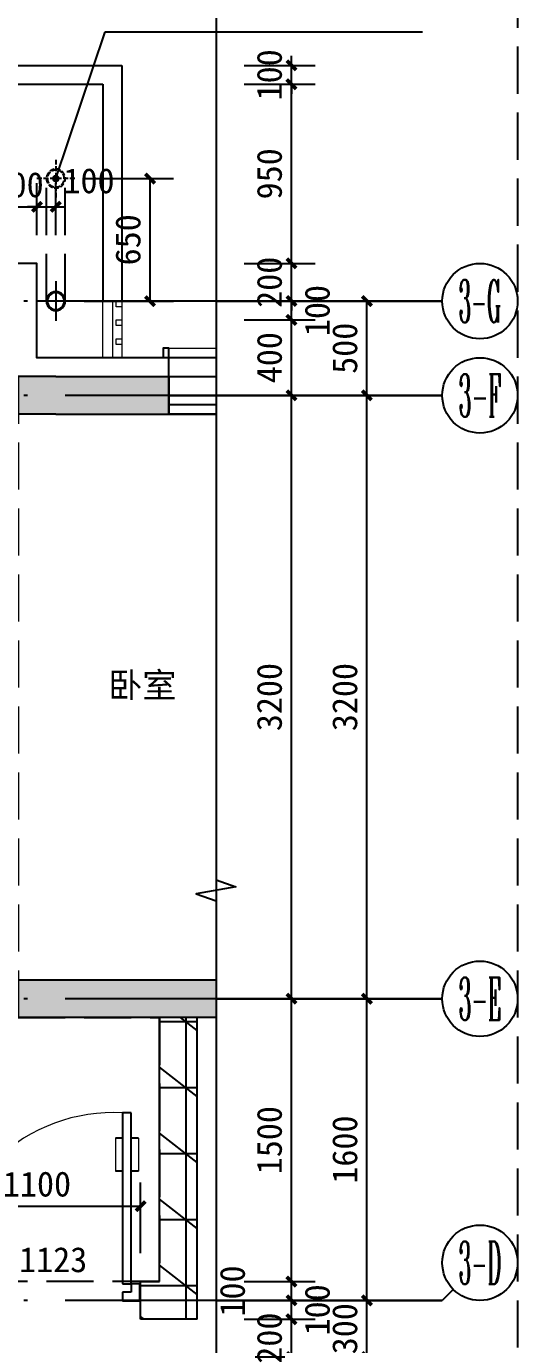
# Model space of a CAD drawing. Extents: x -10817 to 167545, y 26551 to 157048.
# Drawn here: x 82902 to 85508, y 118339 to 125331 of the extents above; entities that cross this region are included whole.
import ezdxf
from ezdxf.enums import TextEntityAlignment as Align
from ezdxf.xclip import XClip

# ---------------------------------------------------------------- set-up
doc = ezdxf.new("R2010")
doc.units = 0
doc.header["$LTSCALE"] = 1000
doc.header["$MEASUREMENT"] = 0
doc.header["$XCLIPFRAME"] = 0
for name, pattern in [('__DASH', [0.35, 0.25, -0.1]), ('DASH', [0.35, 0.25, -0.1]), ('DOTE', [2.42, 2, -0.2, 0.02, -0.2])]:
    doc.linetypes.add(name, pattern=pattern)
doc.layers.get('Defpoints').update_dxf_attribs({"color": 30, "linetype": 'DASH'})
for name, color, linetype in [('125-J-MC$0$A-DOOR', 51, 'Continuous'), ('125-J-MC$0$A-FLOR-HRAL', 71, 'Continuous'), ('125-J-MC$0$A-WALL-CONC', 9, 'Continuous'), ('125-J-MC$0$A-WALL-INSL', 241, 'Continuous'), ('125-墙体$0$125-墙体$0$A-COLU-CONC-HATC', 204, 'Continuous'), ('125-墙体$0$125-墙体$0$A-DOOR', 51, 'Continuous'), ('125-墙体$0$125-墙体$0$A-WALL-CONC', 9, 'Continuous'), ('125-墙体$0$A-WALL-BLOK', 131, 'Continuous'), ('125-核心筒-标准层$0$A-COLU-CONC-HATC', 204, 'Continuous'), ('125-核心筒-标准层$0$A-WALL-BLOK', 131, 'Continuous'), ('125-核心筒-标准层$0$A-WALL-CONC', 9, 'Continuous'), ('125-核心筒-标准层$0$A-WALL-INSL', 241, 'Continuous'), ('3#-夹层$0$A-ANNO-TEXT', 7, 'Continuous'), ('3#楼J层线脚$0$A-00-HX-113-wall-01Y$0$HRAL', 31, 'Continuous'), ('A-ANNO-AXIS-CIRC', 3, 'Continuous'), ('A-ANNO-AXIS-TEXT', 7, 'Continuous'), ('A-ANNO-DIMS', 3, 'Continuous'), ('A-ANNO-DOTE', 10, 'DOTE'), ('A-ANNO-NOTE', 3, 'Continuous'), ('A-ANNO-SYMB', 3, 'Continuous'), ('A-ANNO-TEXT', 7, 'Continuous'), ('A-DRAN-SYMB', 243, 'Continuous'), ('A-WALL-INSL', 241, 'Continuous'), ('AXIS_TEXT', 7, 'Continuous')]:
    doc.layers.add(name, color=color, linetype=linetype)
for name, color, linetype, lineweight in [('125-核心筒-标准层$0$A-00-15-4#-PM-TF$0$00-装饰-剖', 241, 'Continuous', 5), ('125-核心筒-标准层$0$A-00-15-4#-PM-TF$0$00-装饰-看', 46, 'Continuous', 5), ('3#楼J层线脚$0$A-00-15-4#-PM-TF$0$00-装饰-看', 46, 'Continuous', 5)]:
    doc.layers.add(name, color=color, linetype=linetype, lineweight=lineweight)
doc.styles.add('3#-夹层$0$Standard', font='')
doc.styles.add('_TCH_AXIS', font='COMPLEX', dxfattribs={"bigfont": 'GBCBIG'})
doc.styles.add('_TCH_DIM_T3', font='')
doc.styles.add('COMPLEX', font='COMPLEX')
doc.styles.get("Standard").update_dxf_attribs({"font": ''})
doc.styles.get('3#-夹层$0$Standard').set_extended_font_data('SimSun')
doc.styles.get('_TCH_DIM_T3').set_extended_font_data('SimSun')
doc.styles.get('Standard').set_extended_font_data('SimSun')
doc.dimstyles.new('_TCH_ARCH&&50', dxfattribs={"dimtxt": 132.911392, "dimasz": 50, "dimexe": 125, "dimexo": 150, "dimgap": 50, "dimtad": 1, "dimdec": 0, "dimzin": 0, "dimdsep": 46, "dimtxsty": '_TCH_DIM_T3', "dimblk": 'ARCHTICK', "dimcen": 0.09, "dimclrt": 7, "dimazin": 2, "dimtfac": 1, "dimtdec": 0, "dimtix": 1, "dimtmove": 2, "dimatfit": 3, "dimfxl": 50, "dimtolj": 1, "dimtzin": 0, "dimarcsym": 0})
pattern_1 = [(0, (0, 0), (0, 350), []), (37.875, (400, 0), (-169.615, 218.077), []), (90, (400, 0), (-450, 3e-14), [])]

# ---------------------------------------------------------------- blocks, each defined once
blk = doc.blocks.new('125-J-MC$0$$TCHSYS$WIN2D')
for p, q in [((-0.5, 0.5), (0.5, 0.5)), ((-0.5, 0.5), (-0.5, -0.5)), ((0.5, 0.5), (0.5, -0.5)), ((0.5, 0.1667), (-0.5, 0.1667)), ((0.5, -0.1667), (-0.5, -0.1667)), ((-0.5, -0.5), (0.5, -0.5))]:
    blk.add_line(p, q)
blk = doc.blocks.new('125-J-MC')
at = {"layer": '125-J-MC$0$A-FLOR-HRAL'}
blk.add_lwpolyline([(6300, -50), (7800, -50), (7800, -100), (6300, -100)], close=True, dxfattribs=at)
at = {"layer": '125-J-MC$0$A-WALL-CONC'}
blk.add_line((7800, 100), (7800, -100), dxfattribs=at)
at = {"layer": '125-J-MC$0$A-WALL-INSL'}
blk.add_lwpolyline([(7800, 100), (7800, 200), (8050, 200)], dxfattribs=at)
at = {"layer": '125-J-MC$0$A-DOOR', "xscale": -1500.000000000437, "yscale": 300, "zscale": 300, "rotation": 180}
blk.add_blockref('125-J-MC$0$$TCHSYS$WIN2D', (7050, 50), dxfattribs=at)
blk = doc.blocks.new('125-核心筒-标准层')
at = {"layer": '125-核心筒-标准层$0$A-COLU-CONC-HATC'}
blk.add_hatch(color=256, dxfattribs=at).paths.add_polyline_path([(-2050, 7200), (-2050, 7000), (-1850, 7000), (-1783.3, 7100), (-1850, 7200)])
at = {"layer": '125-核心筒-标准层$0$A-00-15-4#-PM-TF$0$00-装饰-剖'}
for points in [[(-2370, 7570), (-2370, 7600), (-2400, 7600), (-2400, 7570)], [(-2370, 7470), (-2370, 7500), (-2400, 7500), (-2400, 7470)], [(-2370, 7370), (-2370, 7400), (-2400, 7400), (-2400, 7370)]]:
    blk.add_lwpolyline(points, close=True, dxfattribs=at)
at = {"layer": '125-核心筒-标准层$0$A-00-15-4#-PM-TF$0$00-装饰-看', "color": 251}
for points in [[(-2300, 7300), (-2300, 8750), (2200, 8749.3), (2200, 7300)], [(-2400, 7600), (-2400, 7300)], [(-2350, 7600), (-2350, 7300)]]:
    blk.add_lwpolyline(points, dxfattribs=at)
at = {"layer": '125-核心筒-标准层$0$A-WALL-BLOK'}
for p, q in [((-1550, 8850), (-2400, 8850)), ((-2400, 8850), (-2400, 7600)), ((-1550, 8750), (-2300, 8750)), ((-2300, 8750), (-2300, 7600)), ((-2300, 7600), (-2400, 7600))]:
    blk.add_line(p, q, dxfattribs=at)
at = {"layer": '125-核心筒-标准层$0$A-WALL-CONC'}
for p, q in [((-2050, 7200), (-1850, 7200)), ((-2050, 7000), (-1850, 7000))]:
    blk.add_line(p, q, dxfattribs=at)
at = {"layer": '125-核心筒-标准层$0$A-WALL-INSL'}
blk.add_lwpolyline([(-2400, 7300), (-1950, 7300), (-1950, 7800), (-850, 7800), (-850, 7700)], dxfattribs=at)
blk = doc.blocks.new('125-墙体$0$125-墙体$0$$DorLib2D$00000009')
for p, q in [((0.4129, 0.9053), (0.4129, 0.0807)), ((0.4541, 0.9053), (0.4129, 0.9053)), ((0.4541, 0.0807), (0.4541, 0.9053)), ((0.4129, 0.7822), (0.378, 0.7822)), ((0.489, 0.7822), (0.4541, 0.7822)), ((0.4129, 0.6235), (0.378, 0.6235)), ((0.489, 0.6235), (0.4541, 0.6235)), ((-0.4941, 0.0807), (-0.4529, 0.0807)), ((-0.4941, -0.0018), (-0.4941, 0.0807)), ((-0.4529, 0.0807), (-0.4529, 0.0395)), ((0.4129, 0.0807), (0.4541, 0.0807)), ((0.4953, 0.0807), (0.4541, 0.0807)), ((0.4541, 0.0807), (0.4541, 0.0395)), ((0.4953, -0.0018), (0.4953, 0.0807)), ((-0.4529, 0.0395), (-0.4117, 0.0395)), ((-0.4117, 0.0395), (-0.4117, -0.0018)), ((0.4541, 0.0395), (0.4129, 0.0395)), ((0.4129, 0.0395), (0.4129, -0.0018)), ((-0.4941, -0.0018), (-0.4941, -0.0018)), ((-0.4117, -0.0018), (-0.4941, -0.0018)), ((0.4129, -0.0018), (0.4953, -0.0018)), ((0.4953, -0.0018), (0.4953, -0.0018))]:
    blk.add_line(p, q)
at = {"lineweight": 13}
for p, q in [((0.378, 0.7822), (0.378, 0.6235)), ((0.489, 0.7822), (0.489, 0.6235))]:
    blk.add_line(p, q, dxfattribs=at)
blk.add_arc((0.3716, 0.0817), 0.8246, 87.13397, 180.07167, dxfattribs=at)
blk = doc.blocks.new('125-墙体')
at = {"layer": '125-墙体$0$125-墙体$0$A-COLU-CONC-HATC'}
for points in [[(8400, -100), (8400, 100), (7800, 100), (7800, -100)], [(8600, -3100), (6950, -3100), (6950, -3300), (8600, -3300)]]:
    blk.add_hatch(color=256, dxfattribs=at).paths.add_polyline_path(points)
h = blk.add_hatch(dxfattribs=at)
h.set_pattern_fill('空心砖', color=256, scale=100, style=0)
h.set_pattern_definition(pattern_1)
h.paths.add_polyline_path([(7650, -4900), (7850, -4700), (7850, -3300), (7650, -3300)])
h = blk.add_hatch(dxfattribs=at)
h.set_pattern_fill('空心砖', color=256, scale=100, style=0)
h.set_pattern_definition(pattern_1)
h.paths.add_polyline_path([(7650, -4900), (7950, -4900), (7950, -4700), (7850, -4700)])
at = {"layer": '125-墙体$0$125-墙体$0$A-WALL-CONC'}
for p, q in [((8400, 100), (7800, 100)), ((8400, -100), (7800, -100)), ((8600, -3100), (6950, -3100)), ((6950, -3300), (8600, -3300))]:
    blk.add_line(p, q, dxfattribs=at)
at = {"layer": '125-墙体$0$A-WALL-BLOK'}
for p, q in [((7650, -4900), (7650, -3300)), ((7650, -3300), (7850, -3300)), ((7850, -4700), (7850, -3300)), ((7950, -4700), (7850, -4700)), ((7950, -4900), (7950, -4700)), ((7650, -4900), (7950, -4900))]:
    blk.add_line(p, q, dxfattribs=at)
at = {"layer": 'Defpoints'}
blk.add_lwpolyline([(8600, 100), (8600, -3300), (7850, -3300), (7850, -4700), (9150, -4700), (9150, -7200), (10350, -7200), (10350, -11200)], dxfattribs=at)
at = {"layer": '125-墙体$0$125-墙体$0$A-DOOR', "xscale": 1100, "yscale": -1100, "zscale": 200, "rotation": 180}
blk.add_blockref('125-墙体$0$125-墙体$0$$DorLib2D$00000009', (8500, -4800), dxfattribs=at)
blk = doc.blocks.new('3#楼J层线脚')
at = {"layer": '3#楼J层线脚$0$A-00-15-4#-PM-TF$0$00-装饰-看', "color": 251}
blk.add_lwpolyline([(-2650, 7350), (-4150, 7350)], dxfattribs=at)
at = {"layer": '3#楼J层线脚$0$A-00-HX-113-wall-01Y$0$HRAL'}
blk.add_lwpolyline([(-2650, 7300), (-2650, 7350), (-2620, 7350), (-2620, 7300)], dxfattribs=at)
blk = doc.blocks.new('雨水管')
at = {"layer": 'A-DRAN-SYMB'}
for p, q in [((100, 105), (100, -105)), ((-5, 0), (205, 0))]:
    blk.add_line(p, q, dxfattribs=at)
for radius in [50, 45]:
    blk.add_circle((100, 0), radius, dxfattribs=at)
blk = doc.blocks.new('VGTRBGF')
at = {"layer": 'A-DRAN-SYMB', "linetype": 'DASH', "ltscale": 0.1}
for p, q in [((0, 100), (0, -100)), ((-100, 0), (100, 0))]:
    blk.add_line(p, q, dxfattribs=at)
for radius in [50, 45]:
    blk.add_circle((0, 0), radius, dxfattribs=at)
blk = doc.blocks.new('HYTHBGYT')
at = {"layer": 'A-WALL-INSL', "color": 2, "linetype": '__DASH'}
for points in [[(-50, 0), (-50, 650)], [(50, 0), (50, 650)]]:
    blk.add_lwpolyline(points, dxfattribs=at)
blk.add_blockref('VGTRBGF', (0, 650))
blk = doc.blocks.new('A$C105E6BD3')
at = {"layer": 'A-DRAN-SYMB'}
h = blk.add_hatch(dxfattribs=at)
h.set_pattern_fill('ANSI31', color=5, scale=5, angle=360, style=0)
h.set_pattern_definition([(45, (3432.766, -27402.858), (-5.61266, 5.61266), [])])
edge = h.paths.add_edge_path()
edge.add_arc((0, 1050), 25, 0, 360)
at = {"layer": 'A-DRAN-SYMB', "color": 5}
for p, q in [((0, 1125), (0, 37.5)), ((-75, 1050), (75, 1050)), ((0, 75), (0, -75)), ((-75, 0), (75, 0))]:
    blk.add_line(p, q, dxfattribs=at)
at = {"layer": 'A-DRAN-SYMB', "color": 5, "linetype": 'DASH'}
for p, q in [((-25, 28), (-25, 1050)), ((25, 28), (25, 1050))]:
    blk.add_line(p, q, dxfattribs=at)
at = {"layer": 'A-DRAN-SYMB', "color": 5}
for centre, radius in [((0, 1050), 25), ((0, 0), 37.5)]:
    blk.add_circle(centre, radius, dxfattribs=at)
blk = doc.blocks.new('A$C5B765E68')
blk.add_blockref('A$C105E6BD3', (-1649.8, 7599.9))
at = {"xscale": -1}
for name, p in [('HYTHBGYT', (2050, 7600)), ('雨水管', (-1849.8, 7599.9)), ('雨水管', (2150, 7600))]:
    blk.add_blockref(name, p, dxfattribs=at)
blk = doc.blocks.new('_ArchTick')
at = {"color": 0, "linetype": 'ByBlock', "const_width": 0.4}
blk.add_lwpolyline([(-0.5, -0.5), (0.5, 0.5)], dxfattribs=at)
blk = doc.blocks.new('*D2755')
at = {"layer": 'A-ANNO-DIMS', "color": 0, "lineweight": -2, "transparency": 16777216}
for p, q in [((83208.1, 124523.5), (83683.1, 124523.5)), ((83558.1, 123873.5), (83558.1, 124523.5)), ((83208.1, 123873.5), (83683.1, 123873.5))]:
    blk.add_line(p, q, dxfattribs=at)
at = {"layer": 'Defpoints', "color": 0, "transparency": 16777216}
for p in [(83058.1, 124523.5), (83558.1, 124523.5), (83058.1, 123873.5)]:
    blk.add_point(p, dxfattribs=at)
at = {"layer": 'A-ANNO-DIMS', "color": 0, "lineweight": -2, "transparency": 16777216, "xscale": 50, "yscale": 50, "zscale": 50}
for p, rotation in [((83558.1, 124523.5), 90), ((83558.1, 123873.5), 270)]:
    blk.add_blockref('_ArchTick', p, dxfattribs=dict(at, rotation=rotation))
at = {"layer": 'A-ANNO-DIMS', "color": 7, "transparency": 16777216, "insert": (83441.7, 124198.5), "char_height": 132.91, "attachment_point": 5, "rotation": 90, "style": '_TCH_DIM_T3'}
blk.add_mtext('\\A1;650', dxfattribs=at)
blk = doc.blocks.new('*D3004')
at = {"layer": 'A-ANNO-DIMS', "color": 0, "lineweight": -2, "transparency": 16777216}
for p, q in [((82958.2, 124223.5), (82958.2, 124498.5)), ((83058.1, 124223.5), (83058.1, 124498.5)), ((82958.2, 124373.5), (82908.2, 124373.5)), ((82958.2, 124373.5), (83058.1, 124373.5)), ((83058.1, 124373.5), (83108.1, 124373.5))]:
    blk.add_line(p, q, dxfattribs=at)
at = {"layer": 'Defpoints', "color": 0, "transparency": 16777216}
for p in [(83058.1, 124373.5), (82958.2, 124073.5), (83058.1, 124073.5)]:
    blk.add_point(p, dxfattribs=at)
at = {"layer": 'A-ANNO-DIMS', "color": 0, "lineweight": -2, "transparency": 16777216, "xscale": 50, "yscale": 50, "zscale": 50}
blk.add_blockref('_ArchTick', (82958.2, 124373.5), dxfattribs=at)
at = {"layer": 'A-ANNO-DIMS', "color": 0, "lineweight": -2, "transparency": 16777216, "xscale": 50, "yscale": 50, "zscale": 50, "rotation": 180}
blk.add_blockref('_ArchTick', (83058.1, 124373.5), dxfattribs=at)
at = {"layer": 'A-ANNO-DIMS', "color": 7, "transparency": 16777216, "insert": (83234.4, 124511), "char_height": 132.91, "attachment_point": 5, "style": '_TCH_DIM_T3'}
blk.add_mtext('\\A1;100', dxfattribs=at)
blk = doc.blocks.new('*D3005')
at = {"layer": 'A-ANNO-DIMS', "color": 0, "lineweight": -2, "transparency": 16777216}
for p, q in [((82758.2, 124223.5), (82758.2, 124498.5)), ((82958.2, 124223.5), (82958.2, 124498.5)), ((82758.2, 124373.5), (82708.2, 124373.5)), ((82758.2, 124373.5), (82958.2, 124373.5)), ((82958.2, 124373.5), (83008.2, 124373.5))]:
    blk.add_line(p, q, dxfattribs=at)
at = {"layer": 'Defpoints', "color": 0, "transparency": 16777216}
for p in [(82958.2, 124373.5), (82758.2, 124073.5), (82958.2, 124073.5)]:
    blk.add_point(p, dxfattribs=at)
at = {"layer": 'A-ANNO-DIMS', "color": 0, "lineweight": -2, "transparency": 16777216, "xscale": 50, "yscale": 50, "zscale": 50}
blk.add_blockref('_ArchTick', (82758.2, 124373.5), dxfattribs=at)
at = {"layer": 'A-ANNO-DIMS', "color": 0, "lineweight": -2, "transparency": 16777216, "xscale": 50, "yscale": 50, "zscale": 50, "rotation": 180}
blk.add_blockref('_ArchTick', (82958.2, 124373.5), dxfattribs=at)
at = {"layer": 'A-ANNO-DIMS', "color": 7, "transparency": 16777216, "insert": (82858.2, 124490), "char_height": 132.91, "attachment_point": 5, "style": '_TCH_DIM_T3'}
blk.add_mtext('\\A1;200', dxfattribs=at)
blk = doc.blocks.new('*D3059')
at = {"layer": 'A-ANNO-DIMS', "color": 0, "lineweight": -2, "transparency": 16777216}
for p, q in [((84308.2, 118473.5), (84308.2, 118523.5)), ((84058.2, 118473.5), (84433.2, 118473.5)), ((84308.2, 118273.5), (84308.2, 118473.5)), ((84058.2, 118273.5), (84433.2, 118273.5)), ((84308.2, 118273.5), (84308.2, 118223.5))]:
    blk.add_line(p, q, dxfattribs=at)
at = {"layer": 'Defpoints', "color": 0, "transparency": 16777216}
for p in [(83908.2, 118473.5), (84308.2, 118473.5), (83908.2, 118273.5)]:
    blk.add_point(p, dxfattribs=at)
at = {"layer": 'A-ANNO-DIMS', "color": 0, "lineweight": -2, "transparency": 16777216, "xscale": 50, "yscale": 50, "zscale": 50}
for p, rotation in [((84308.2, 118473.5), 270), ((84308.2, 118273.5), 90)]:
    blk.add_blockref('_ArchTick', p, dxfattribs=dict(at, rotation=rotation))
at = {"layer": 'A-ANNO-DIMS', "color": 7, "transparency": 16777216, "insert": (84191.7, 118373.5), "char_height": 132.91, "attachment_point": 5, "rotation": 90, "style": '_TCH_DIM_T3'}
blk.add_mtext('\\A1;200', dxfattribs=at)
blk = doc.blocks.new('*D3060')
at = {"layer": 'A-ANNO-DIMS', "color": 0, "lineweight": -2, "transparency": 16777216}
for p, q in [((84058.2, 118573.5), (84433.2, 118573.5)), ((84308.2, 118473.5), (84308.2, 118573.5)), ((84058.2, 118473.5), (84433.2, 118473.5))]:
    blk.add_line(p, q, dxfattribs=at)
at = {"layer": 'Defpoints', "color": 0, "transparency": 16777216}
for p in [(83908.2, 118573.5), (84308.2, 118573.5), (83908.2, 118473.5)]:
    blk.add_point(p, dxfattribs=at)
at = {"layer": 'A-ANNO-DIMS', "color": 0, "lineweight": -2, "transparency": 16777216, "xscale": 50, "yscale": 50, "zscale": 50}
for p, rotation in [((84308.2, 118573.5), 90), ((84308.2, 118473.5), 270)]:
    blk.add_blockref('_ArchTick', p, dxfattribs=dict(at, rotation=rotation))
at = {"layer": 'A-ANNO-DIMS', "color": 7, "transparency": 16777216, "insert": (84445.7, 118523.5), "char_height": 132.91, "attachment_point": 5, "rotation": 90, "style": '_TCH_DIM_T3'}
blk.add_mtext('\\A1;100', dxfattribs=at)
blk = doc.blocks.new('*D3061')
at = {"layer": 'A-ANNO-DIMS', "color": 0, "lineweight": -2, "transparency": 16777216}
for p, q in [((84058.2, 118673.5), (84433.2, 118673.5)), ((84308.2, 118573.5), (84308.2, 118673.5)), ((84058.2, 118573.5), (84433.2, 118573.5))]:
    blk.add_line(p, q, dxfattribs=at)
at = {"layer": 'Defpoints', "color": 0, "transparency": 16777216}
for p in [(83908.2, 118673.5), (84308.2, 118673.5), (83908.2, 118573.5)]:
    blk.add_point(p, dxfattribs=at)
at = {"layer": 'A-ANNO-DIMS', "color": 0, "lineweight": -2, "transparency": 16777216, "xscale": 50, "yscale": 50, "zscale": 50}
for p, rotation in [((84308.2, 118673.5), 90), ((84308.2, 118573.5), 270)]:
    blk.add_blockref('_ArchTick', p, dxfattribs=dict(at, rotation=rotation))
at = {"layer": 'A-ANNO-DIMS', "color": 7, "transparency": 16777216, "insert": (83995.7, 118623.5), "char_height": 132.91, "attachment_point": 5, "rotation": 90, "style": '_TCH_DIM_T3'}
blk.add_mtext('\\A1;100', dxfattribs=at)
blk = doc.blocks.new('*D3062')
at = {"layer": 'A-ANNO-DIMS', "color": 0, "lineweight": -2, "transparency": 16777216}
for p, q in [((84058.2, 120173.5), (84433.2, 120173.5)), ((84308.2, 118673.5), (84308.2, 120173.5)), ((84058.2, 118673.5), (84433.2, 118673.5))]:
    blk.add_line(p, q, dxfattribs=at)
at = {"layer": 'Defpoints', "color": 0, "transparency": 16777216}
for p in [(83908.2, 120173.5), (84308.2, 120173.5), (83908.2, 118673.5)]:
    blk.add_point(p, dxfattribs=at)
at = {"layer": 'A-ANNO-DIMS', "color": 0, "lineweight": -2, "transparency": 16777216, "xscale": 50, "yscale": 50, "zscale": 50}
for p, rotation in [((84308.2, 120173.5), 90), ((84308.2, 118673.5), 270)]:
    blk.add_blockref('_ArchTick', p, dxfattribs=dict(at, rotation=rotation))
at = {"layer": 'A-ANNO-DIMS', "color": 7, "transparency": 16777216, "insert": (84191.7, 119423.5), "char_height": 132.91, "attachment_point": 5, "rotation": 90, "style": '_TCH_DIM_T3'}
blk.add_mtext('\\A1;1500', dxfattribs=at)
blk = doc.blocks.new('*D3063')
at = {"layer": 'A-ANNO-DIMS', "color": 0, "lineweight": -2, "transparency": 16777216}
for p, q in [((84058.2, 123373.5), (84433.2, 123373.5)), ((84308.2, 120173.5), (84308.2, 123373.5)), ((84058.2, 120173.5), (84433.2, 120173.5))]:
    blk.add_line(p, q, dxfattribs=at)
at = {"layer": 'Defpoints', "color": 0, "transparency": 16777216}
for p in [(83908.2, 123373.5), (84308.2, 123373.5), (83908.2, 120173.5)]:
    blk.add_point(p, dxfattribs=at)
at = {"layer": 'A-ANNO-DIMS', "color": 0, "lineweight": -2, "transparency": 16777216, "xscale": 50, "yscale": 50, "zscale": 50}
for p, rotation in [((84308.2, 123373.5), 90), ((84308.2, 120173.5), 270)]:
    blk.add_blockref('_ArchTick', p, dxfattribs=dict(at, rotation=rotation))
at = {"layer": 'A-ANNO-DIMS', "color": 7, "transparency": 16777216, "insert": (84191.7, 121773.5), "char_height": 132.91, "attachment_point": 5, "rotation": 90, "style": '_TCH_DIM_T3'}
blk.add_mtext('\\A1;3200', dxfattribs=at)
blk = doc.blocks.new('*D3064')
at = {"layer": 'A-ANNO-DIMS', "color": 0, "lineweight": -2, "transparency": 16777216}
for p, q in [((84058.2, 123773.5), (84433.2, 123773.5)), ((84308.2, 123373.5), (84308.2, 123773.5)), ((84058.2, 123373.5), (84433.2, 123373.5))]:
    blk.add_line(p, q, dxfattribs=at)
at = {"layer": 'Defpoints', "color": 0, "transparency": 16777216}
for p in [(83908.2, 123773.5), (84308.2, 123773.5), (83908.2, 123373.5)]:
    blk.add_point(p, dxfattribs=at)
at = {"layer": 'A-ANNO-DIMS', "color": 0, "lineweight": -2, "transparency": 16777216, "xscale": 50, "yscale": 50, "zscale": 50}
for p, rotation in [((84308.2, 123773.5), 90), ((84308.2, 123373.5), 270)]:
    blk.add_blockref('_ArchTick', p, dxfattribs=dict(at, rotation=rotation))
at = {"layer": 'A-ANNO-DIMS', "color": 7, "transparency": 16777216, "insert": (84191.7, 123573.5), "char_height": 132.91, "attachment_point": 5, "rotation": 90, "style": '_TCH_DIM_T3'}
blk.add_mtext('\\A1;400', dxfattribs=at)
blk = doc.blocks.new('*D3065')
at = {"layer": 'A-ANNO-DIMS', "color": 0, "lineweight": -2, "transparency": 16777216}
for p, q in [((84058.2, 123873.5), (84433.2, 123873.5)), ((84308.2, 123773.5), (84308.2, 123873.5)), ((84058.2, 123773.5), (84433.2, 123773.5))]:
    blk.add_line(p, q, dxfattribs=at)
at = {"layer": 'Defpoints', "color": 0, "transparency": 16777216}
for p in [(83908.2, 123873.5), (84308.2, 123873.5), (83908.2, 123773.5)]:
    blk.add_point(p, dxfattribs=at)
at = {"layer": 'A-ANNO-DIMS', "color": 0, "lineweight": -2, "transparency": 16777216, "xscale": 50, "yscale": 50, "zscale": 50}
for p, rotation in [((84308.2, 123873.5), 90), ((84308.2, 123773.5), 270)]:
    blk.add_blockref('_ArchTick', p, dxfattribs=dict(at, rotation=rotation))
at = {"layer": 'A-ANNO-DIMS', "color": 7, "transparency": 16777216, "insert": (84445.7, 123823.5), "char_height": 132.91, "attachment_point": 5, "rotation": 90, "style": '_TCH_DIM_T3'}
blk.add_mtext('\\A1;100', dxfattribs=at)
blk = doc.blocks.new('*D3066')
at = {"layer": 'A-ANNO-DIMS', "color": 0, "lineweight": -2, "transparency": 16777216}
for p, q in [((84308.2, 124073.5), (84308.2, 124123.5)), ((84058.2, 124073.5), (84433.2, 124073.5)), ((84308.2, 123873.5), (84308.2, 124073.5)), ((84058.2, 123873.5), (84433.2, 123873.5)), ((84308.2, 123873.5), (84308.2, 123823.5))]:
    blk.add_line(p, q, dxfattribs=at)
at = {"layer": 'Defpoints', "color": 0, "transparency": 16777216}
for p in [(83908.2, 124073.5), (84308.2, 124073.5), (83908.2, 123873.5)]:
    blk.add_point(p, dxfattribs=at)
at = {"layer": 'A-ANNO-DIMS', "color": 0, "lineweight": -2, "transparency": 16777216, "xscale": 50, "yscale": 50, "zscale": 50}
for p, rotation in [((84308.2, 124073.5), 270), ((84308.2, 123873.5), 90)]:
    blk.add_blockref('_ArchTick', p, dxfattribs=dict(at, rotation=rotation))
at = {"layer": 'A-ANNO-DIMS', "color": 7, "transparency": 16777216, "insert": (84191.7, 123973.5), "char_height": 132.91, "attachment_point": 5, "rotation": 90, "style": '_TCH_DIM_T3'}
blk.add_mtext('\\A1;200', dxfattribs=at)
blk = doc.blocks.new('*D3067')
at = {"layer": 'A-ANNO-DIMS', "color": 0, "lineweight": -2, "transparency": 16777216}
for p, q in [((84058.2, 125023.5), (84433.2, 125023.5)), ((84308.2, 124073.5), (84308.2, 125023.5)), ((84058.2, 124073.5), (84433.2, 124073.5))]:
    blk.add_line(p, q, dxfattribs=at)
at = {"layer": 'Defpoints', "color": 0, "transparency": 16777216}
for p in [(83908.2, 125023.5), (84308.2, 125023.5), (83908.2, 124073.5)]:
    blk.add_point(p, dxfattribs=at)
at = {"layer": 'A-ANNO-DIMS', "color": 0, "lineweight": -2, "transparency": 16777216, "xscale": 50, "yscale": 50, "zscale": 50}
for p, rotation in [((84308.2, 125023.5), 90), ((84308.2, 124073.5), 270)]:
    blk.add_blockref('_ArchTick', p, dxfattribs=dict(at, rotation=rotation))
at = {"layer": 'A-ANNO-DIMS', "color": 7, "transparency": 16777216, "insert": (84191.7, 124548.5), "char_height": 132.91, "attachment_point": 5, "rotation": 90, "style": '_TCH_DIM_T3'}
blk.add_mtext('\\A1;950', dxfattribs=at)
blk = doc.blocks.new('*D3068')
at = {"layer": 'A-ANNO-DIMS', "color": 0, "lineweight": -2, "transparency": 16777216}
for p, q in [((84308.2, 125123.5), (84308.2, 125173.5)), ((84058.2, 125123.5), (84433.2, 125123.5)), ((84308.2, 125023.5), (84308.2, 125123.5)), ((84058.2, 125023.5), (84433.2, 125023.5)), ((84308.2, 125023.5), (84308.2, 124973.5))]:
    blk.add_line(p, q, dxfattribs=at)
at = {"layer": 'Defpoints', "color": 0, "transparency": 16777216}
for p in [(83908.2, 125123.5), (84308.2, 125123.5), (83908.2, 125023.5)]:
    blk.add_point(p, dxfattribs=at)
at = {"layer": 'A-ANNO-DIMS', "color": 0, "lineweight": -2, "transparency": 16777216, "xscale": 50, "yscale": 50, "zscale": 50}
for p, rotation in [((84308.2, 125123.5), 270), ((84308.2, 125023.5), 90)]:
    blk.add_blockref('_ArchTick', p, dxfattribs=dict(at, rotation=rotation))
at = {"layer": 'A-ANNO-DIMS', "color": 7, "transparency": 16777216, "insert": (84191.7, 125073.5), "char_height": 132.91, "attachment_point": 5, "rotation": 90, "style": '_TCH_DIM_T3'}
blk.add_mtext('\\A1;100', dxfattribs=at)
blk = doc.blocks.new('*D3070')
at = {"layer": 'A-ANNO-DIMS', "color": 0, "lineweight": -2, "transparency": 16777216}
for p, q in [((84708.2, 118573.5), (84708.2, 118623.5)), ((84458.2, 118573.5), (84833.2, 118573.5)), ((84708.2, 118273.5), (84708.2, 118573.5)), ((84458.2, 118273.5), (84833.2, 118273.5)), ((84708.2, 118273.5), (84708.2, 118223.5))]:
    blk.add_line(p, q, dxfattribs=at)
at = {"layer": 'Defpoints', "color": 0, "transparency": 16777216}
for p in [(84308.2, 118573.5), (84708.2, 118573.5), (84308.2, 118273.5)]:
    blk.add_point(p, dxfattribs=at)
at = {"layer": 'A-ANNO-DIMS', "color": 0, "lineweight": -2, "transparency": 16777216, "xscale": 50, "yscale": 50, "zscale": 50}
for p, rotation in [((84708.2, 118573.5), 270), ((84708.2, 118273.5), 90)]:
    blk.add_blockref('_ArchTick', p, dxfattribs=dict(at, rotation=rotation))
at = {"layer": 'A-ANNO-DIMS', "color": 7, "transparency": 16777216, "insert": (84591.7, 118423.5), "char_height": 132.91, "attachment_point": 5, "rotation": 90, "style": '_TCH_DIM_T3'}
blk.add_mtext('\\A1;300', dxfattribs=at)
blk = doc.blocks.new('*D3071')
at = {"layer": 'A-ANNO-DIMS', "color": 0, "lineweight": -2, "transparency": 16777216}
for p, q in [((84458.2, 120173.5), (84833.2, 120173.5)), ((84708.2, 118573.5), (84708.2, 120173.5)), ((84458.2, 118573.5), (84833.2, 118573.5))]:
    blk.add_line(p, q, dxfattribs=at)
at = {"layer": 'Defpoints', "color": 0, "transparency": 16777216}
for p in [(84308.2, 120173.5), (84708.2, 120173.5), (84308.2, 118573.5)]:
    blk.add_point(p, dxfattribs=at)
at = {"layer": 'A-ANNO-DIMS', "color": 0, "lineweight": -2, "transparency": 16777216, "xscale": 50, "yscale": 50, "zscale": 50}
for p, rotation in [((84708.2, 120173.5), 90), ((84708.2, 118573.5), 270)]:
    blk.add_blockref('_ArchTick', p, dxfattribs=dict(at, rotation=rotation))
at = {"layer": 'A-ANNO-DIMS', "color": 7, "transparency": 16777216, "insert": (84591.7, 119373.5), "char_height": 132.91, "attachment_point": 5, "rotation": 90, "style": '_TCH_DIM_T3'}
blk.add_mtext('\\A1;1600', dxfattribs=at)
blk = doc.blocks.new('*D3072')
at = {"layer": 'A-ANNO-DIMS', "color": 0, "lineweight": -2, "transparency": 16777216}
for p, q in [((84458.2, 123373.5), (84833.2, 123373.5)), ((84708.2, 120173.5), (84708.2, 123373.5)), ((84458.2, 120173.5), (84833.2, 120173.5))]:
    blk.add_line(p, q, dxfattribs=at)
at = {"layer": 'Defpoints', "color": 0, "transparency": 16777216}
for p in [(84308.2, 123373.5), (84708.2, 123373.5), (84308.2, 120173.5)]:
    blk.add_point(p, dxfattribs=at)
at = {"layer": 'A-ANNO-DIMS', "color": 0, "lineweight": -2, "transparency": 16777216, "xscale": 50, "yscale": 50, "zscale": 50}
for p, rotation in [((84708.2, 123373.5), 90), ((84708.2, 120173.5), 270)]:
    blk.add_blockref('_ArchTick', p, dxfattribs=dict(at, rotation=rotation))
at = {"layer": 'A-ANNO-DIMS', "color": 7, "transparency": 16777216, "insert": (84591.7, 121773.5), "char_height": 132.91, "attachment_point": 5, "rotation": 90, "style": '_TCH_DIM_T3'}
blk.add_mtext('\\A1;3200', dxfattribs=at)
blk = doc.blocks.new('*D3073')
at = {"layer": 'A-ANNO-DIMS', "color": 0, "lineweight": -2, "transparency": 16777216}
for p, q in [((84458.2, 123873.5), (84833.2, 123873.5)), ((84708.2, 123373.5), (84708.2, 123873.5)), ((84458.2, 123373.5), (84833.2, 123373.5))]:
    blk.add_line(p, q, dxfattribs=at)
at = {"layer": 'Defpoints', "color": 0, "transparency": 16777216}
for p in [(84308.2, 123873.5), (84708.2, 123873.5), (84308.2, 123373.5)]:
    blk.add_point(p, dxfattribs=at)
at = {"layer": 'A-ANNO-DIMS', "color": 0, "lineweight": -2, "transparency": 16777216, "xscale": 50, "yscale": 50, "zscale": 50}
for p, rotation in [((84708.2, 123873.5), 90), ((84708.2, 123373.5), 270)]:
    blk.add_blockref('_ArchTick', p, dxfattribs=dict(at, rotation=rotation))
at = {"layer": 'A-ANNO-DIMS', "color": 7, "transparency": 16777216, "insert": (84591.7, 123623.5), "char_height": 132.91, "attachment_point": 5, "rotation": 90, "style": '_TCH_DIM_T3'}
blk.add_mtext('\\A1;500', dxfattribs=at)
blk = doc.blocks.new('*D3079')
at = {"layer": 'A-ANNO-DIMS', "color": 0, "lineweight": -2, "transparency": 16777216}
for p, q in [((82408.2, 118823.5), (82408.2, 119198.5)), ((83508.2, 118823.5), (83508.2, 119198.5)), ((82408.2, 119073.5), (83508.2, 119073.5))]:
    blk.add_line(p, q, dxfattribs=at)
at = {"layer": 'Defpoints', "color": 0, "transparency": 16777216}
for p in [(83508.2, 119073.5), (82408.2, 118673.5), (83508.2, 118673.5)]:
    blk.add_point(p, dxfattribs=at)
at = {"layer": 'A-ANNO-DIMS', "color": 0, "lineweight": -2, "transparency": 16777216, "xscale": 50, "yscale": 50, "zscale": 50, "rotation": 180}
blk.add_blockref('_ArchTick', (82408.2, 119073.5), dxfattribs=at)
at = {"layer": 'A-ANNO-DIMS', "color": 0, "lineweight": -2, "transparency": 16777216, "xscale": 50, "yscale": 50, "zscale": 50}
blk.add_blockref('_ArchTick', (83508.2, 119073.5), dxfattribs=at)
at = {"layer": 'A-ANNO-DIMS', "color": 7, "transparency": 16777216, "insert": (82958.2, 119190), "char_height": 132.91, "attachment_point": 5, "style": '_TCH_DIM_T3'}
blk.add_mtext('\\A1;1100', dxfattribs=at)
blk = doc.blocks.new('_AXISO')
blk.add_circle((0, 0), 0.5)
at = {"layer": 'AXIS_TEXT', "style": 'COMPLEX', "width": 1.041667}
blk.add_attdef('A', text='', height=0.56, dxfattribs=at).set_placement((-0.25, -0.28), (0.25, -0.28), align=Align.FIT)

msp = doc.modelspace()

# ---------------------------------------------------------------- linework, layer by layer
at = {"layer": 'A-ANNO-AXIS-CIRC'}
for p, q in [((83908.2, 123873.5), (85108.2, 123873.5)), ((83908.2, 123373.5), (85108.2, 123373.5)), ((83908.2, 120173.5), (85108.2, 120173.5)), ((85166.7, 118632.1), (85108.2, 118573.5)), ((83908.2, 118573.5), (85108.2, 118573.5))]:
    msp.add_line(p, q, dxfattribs=at)
at = {"layer": 'A-ANNO-DOTE'}
for points in [[(85108.2, 123873.5), (76908.1, 123873.5)], [(85108.2, 123373.5), (76908.1, 123373.5)], [(85108.2, 120173.5), (76908.1, 120173.5)], [(85108.2, 118573.5), (76908.1, 118573.5)]]:
    msp.add_lwpolyline(points, dxfattribs=at)
at = {"layer": 'A-ANNO-NOTE'}
for p, q in [((83058.2, 124523.5), (83320.2, 125301.4)), ((83320.2, 125301.4), (85003.3, 125301.4))]:
    msp.add_line(p, q, dxfattribs=at)
at = {"layer": 'A-ANNO-NOTE', "const_width": 20}
msp.add_lwpolyline([(83055, 124514, 1), (83061.4, 124533, 1)], format="xyb", close=True, dxfattribs=at)
at = {"layer": 'A-ANNO-SYMB'}
msp.add_lwpolyline([(83908.2, 125723.5), (83908.2, 120804.8), (84013.2, 120766.5), (83803.2, 120729.5), (83908.2, 120692.3), (83908.2, 115773.5)], dxfattribs=at)
at = {"layer": 'Defpoints'}
for points in [[(76508.1, 127323.5), (85508.2, 127323.5), (85508.2, 114173.5), (76508.1, 114173.5)], [(78108.1, 125723.5), (83908.2, 125723.5), (83908.2, 115773.5), (78108.1, 115773.5)]]:
    msp.add_lwpolyline(points, close=True, dxfattribs=at)

# ---------------------------------------------------------------- block references
ref = msp.add_blockref('3#楼J层线脚', (81008.1, 116273.5), dxfattribs=dict(xscale=-1))
XClip(ref).set_block_clipping_path([(-2900.0110577431, -500), (2900.0181651013, 9449.9707164793)])
ref = msp.add_blockref('125-核心筒-标准层', (81008.2, 116273.5), dxfattribs=dict(xscale=-1))
XClip(ref).set_block_clipping_path([(-2900, -500), (2900.0292228444, 9449.9707164793)])
msp.add_blockref('A$C5B765E68', (81008.2, 116273.5))
ref = msp.add_blockref('125-墙体', (91458.2, 123373.5), dxfattribs=dict(xscale=-1))
XClip(ref).set_block_clipping_path([(7550, -7600), (13350.0292228444, 2349.9707164793)])
ref = msp.add_blockref('125-J-MC', (91458.2, 123373.5), dxfattribs=dict(xscale=-1))
XClip(ref).set_block_clipping_path([(7549.999999999, -7600), (13350.0292228434, 2349.9707164793)])
at = {"layer": 'A-ANNO-AXIS-CIRC'}
ref = msp.add_blockref('_AXISO', (85308.2, 123873.5), dxfattribs=dict(at, xscale=400, yscale=400, zscale=400))
ref.add_attrib('A', '3-G', dxfattribs={"layer": 'A-ANNO-AXIS-TEXT', "height": 226.27, "style": '_TCH_AXIS', "width": 0.333333}).set_placement((85195, 123760.4), (85421.3, 123760.4), align=Align.FIT)
ref = msp.add_blockref('_AXISO', (85308.2, 123373.5), dxfattribs=dict(at, xscale=400, yscale=400, zscale=400))
ref.add_attrib('A', '3-F', dxfattribs={"layer": 'A-ANNO-AXIS-TEXT', "height": 226.27, "style": '_TCH_AXIS', "width": 0.344262}).set_placement((85195, 123260.4), (85421.3, 123260.4), align=Align.FIT)
ref = msp.add_blockref('_AXISO', (85308.2, 120173.5), dxfattribs=dict(at, xscale=400, yscale=400, zscale=400))
ref.add_attrib('A', '3-E', dxfattribs={"layer": 'A-ANNO-AXIS-TEXT', "height": 226.27, "style": '_TCH_AXIS', "width": 0.344262}).set_placement((85195, 120060.4), (85421.3, 120060.4), align=Align.FIT)
ref = msp.add_blockref('_AXISO', (85308.2, 118773.5), dxfattribs=dict(at, xscale=400, yscale=400, zscale=400))
ref.add_attrib('A', '3-D', dxfattribs={"layer": 'A-ANNO-AXIS-TEXT', "height": 226.27, "style": '_TCH_AXIS', "width": 0.33871}).set_placement((85195, 118660.4), (85421.3, 118660.4), align=Align.FIT)

# ---------------------------------------------------------------- texts
at = {"layer": '3#-夹层$0$A-ANNO-TEXT', "style": '3#-夹层$0$Standard'}
msp.add_text('卧室', height=132.91, dxfattribs=at).set_placement((83335.8, 121770.7))
at = {"layer": 'A-ANNO-TEXT', "color": 2}
msp.add_text('HM1123', height=132.91, dxfattribs=at).set_placement((82682.4, 118723.5))

# ---------------------------------------------------------------- dimensions: what is measured, and where the dimension line sits
at = {"layer": 'A-ANNO-DIMS'}
for p1, p2, distance, picture, middle in [((83908.2, 125023.5), (83908.2, 125123.5), -400, '*D3068', (84191.7, 125073.5)), ((83908.2, 124073.5), (83908.2, 125023.5), -400, '*D3067', (84191.7, 124548.5)), ((82758.2, 124073.5), (82958.2, 124073.5), 300, '*D3005', (82858.2, 124490)), ((83058.1, 123873.5), (83058.1, 124523.5), -500, '*D2755', (83441.7, 124198.5)), ((83908.2, 123873.5), (83908.2, 124073.5), -400, '*D3066', (84191.7, 123973.5)), ((84308.2, 123373.5), (84308.2, 123873.5), -400, '*D3073', (84591.7, 123623.5)), ((83908.2, 123373.5), (83908.2, 123773.5), -400, '*D3064', (84191.7, 123573.5)), ((83908.2, 120173.5), (83908.2, 123373.5), -400, '*D3063', (84191.7, 121773.5)), ((84308.2, 120173.5), (84308.2, 123373.5), -400, '*D3072', (84591.7, 121773.5)), ((83908.2, 118673.5), (83908.2, 120173.5), -400, '*D3062', (84191.7, 119423.5)), ((84308.2, 118573.5), (84308.2, 120173.5), -400, '*D3071', (84591.7, 119373.5)), ((82408.2, 118673.5), (83508.2, 118673.5), 400, '*D3079', (82958.2, 119190)), ((84308.2, 118273.5), (84308.2, 118573.5), -400, '*D3070', (84591.7, 118423.5)), ((83908.2, 118273.5), (83908.2, 118473.5), -400, '*D3059', (84191.7, 118373.5))]:
    dim = msp.add_aligned_dim(p1=p1, p2=p2, distance=distance, dimstyle='_TCH_ARCH&&50', dxfattribs=at)
    dim.commit()
    dim.dimension.update_dxf_attribs({"geometry": picture, "text_midpoint": middle})
for base, p1, p2, angle, picture, middle in [((83058.1, 124373.5), (82958.2, 124073.5), (83058.1, 124073.5), 0, '*D3004', (83234.4, 124511)), ((84308.2, 123873.5), (83908.2, 123773.5), (83908.2, 123873.5), 90, '*D3065', (84445.7, 123823.5)), ((84308.2, 118673.5), (83908.2, 118573.5), (83908.2, 118673.5), 90, '*D3061', (83995.7, 118623.5)), ((84308.2, 118573.5), (83908.2, 118473.5), (83908.2, 118573.5), 90, '*D3060', (84445.7, 118523.5))]:
    dim = msp.add_linear_dim(base=base, p1=p1, p2=p2, angle=angle, dimstyle='_TCH_ARCH&&50', dxfattribs=at)
    dim.commit()
    dim.dimension.update_dxf_attribs({"geometry": picture, "text_midpoint": middle, "dimtype": 161})

doc.saveas('drawing.dxf')
